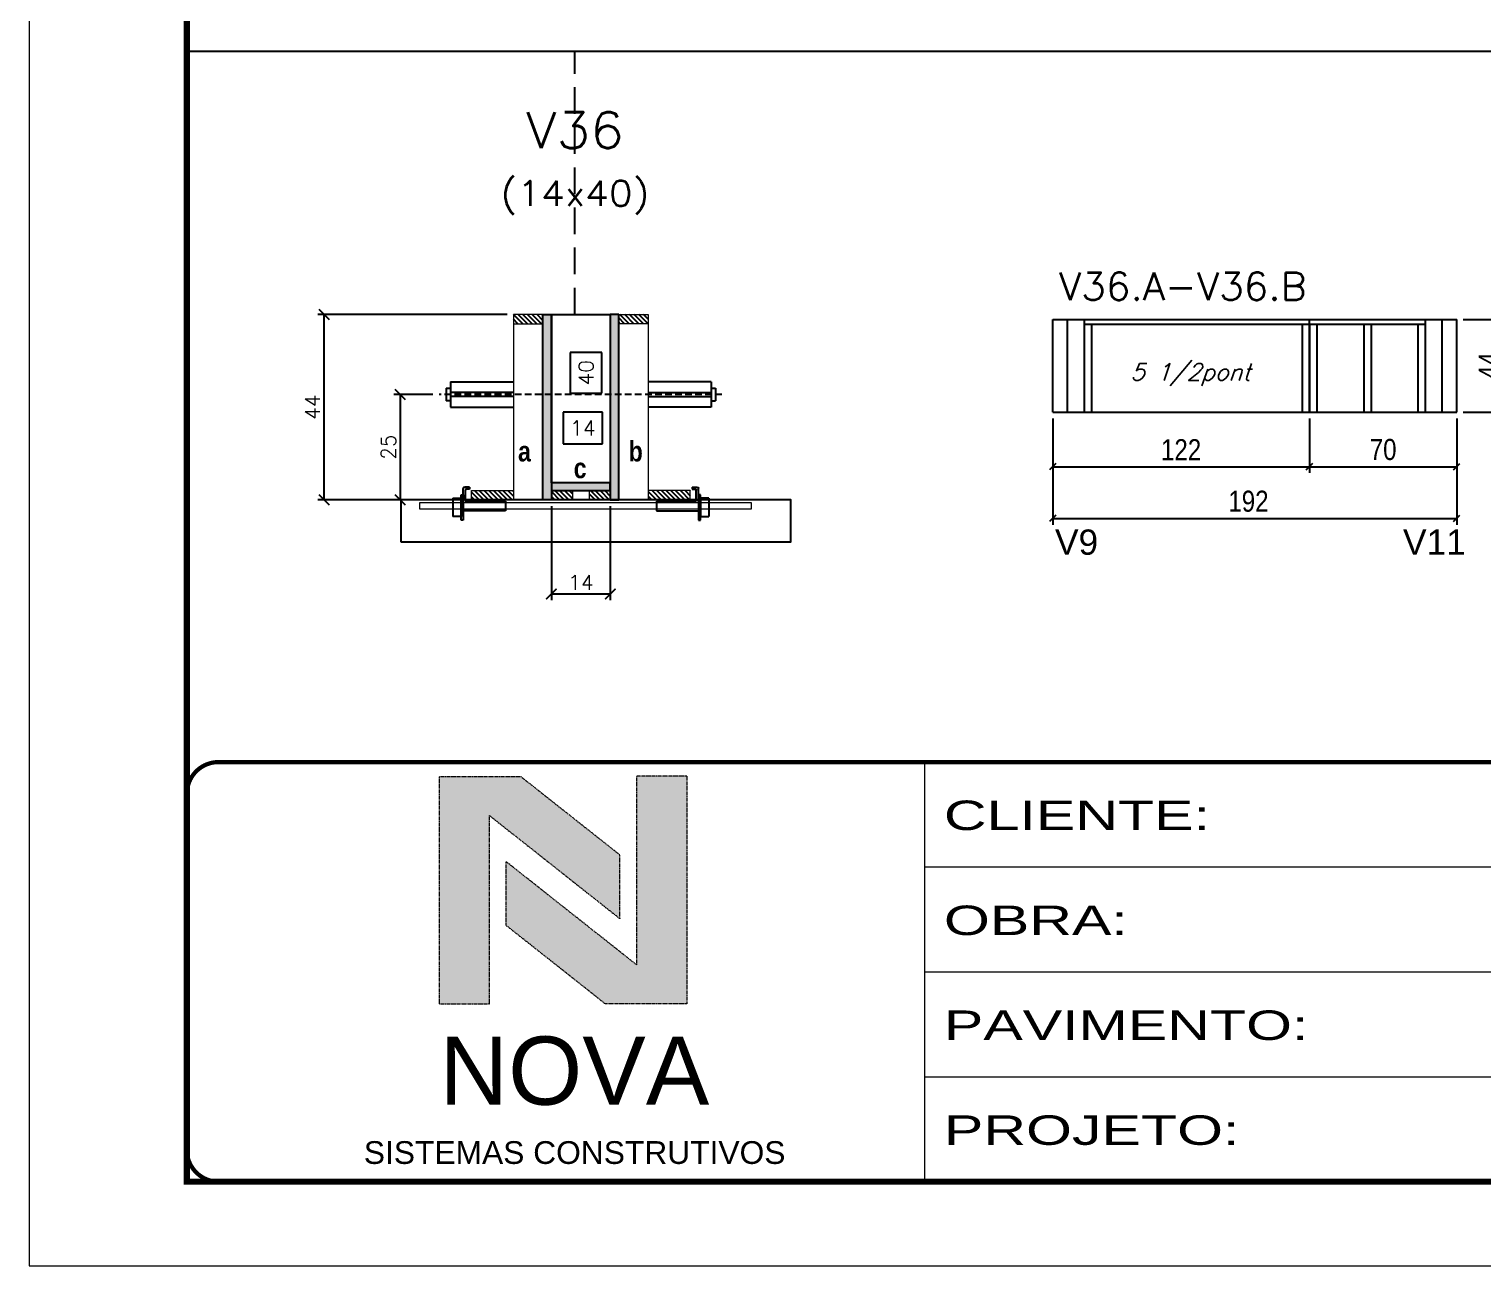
# Model space of a CAD drawing. Header units: millimetres. Extents: x 2921 to 9246, y 316 to 11751.
# Drawn here: x 6091 to 6782, y 3762 to 4349 of the extents above; entities that cross this region are included whole.
import ezdxf
from ezdxf.enums import TextEntityAlignment as Align

# ---------------------------------------------------------------- set-up
doc = ezdxf.new("R2010")
doc.units = ezdxf.units.MM
for name, pattern in [('CONTINUO', [0]), ('DASHED', [0.75, 0.5, -0.25]), ('HIDDEN', [9.525, 6.35, -3.175])]:
    doc.linetypes.add(name, pattern=pattern)
for name, color, linetype in [('1', 3, 'Continuous'), ('5', 5, 'Continuous'), ('8', 8, 'Continuous'), ('barrote', 251, 'Continuous'), ('COTA', 241, 'Continuous'), ('Cota Seção (2x)', 4, 'Continuous'), ('detalhes', 4, 'Continuous'), ('Hachura', 253, 'Continuous'), ('Painéis', 200, 'Continuous'), ('presilha', 1, 'Continuous'), ('SARR_2.2x7', 40, 'Continuous'), ('SARR_3.5x7', 81, 'Continuous'), ('TENSOR', 3, 'Continuous'), ('texto', 7, 'Continuous'), ('Texto de Titulo', 7, 'Continuous'), ('Texto Qtd Sarr', 242, 'Continuous')]:
    doc.layers.add(name, color=color, linetype=linetype)
for name, color, linetype, lineweight in [('CARIMBO-LEGENDA', 75, 'Continuous', 15), ('CONCRETO', 251, 'Continuous', 25), ('Folhas', 255, 'Continuous', 9), ('Madeira', 126, 'Continuous', 18), ('SARRAFO DE PRESSAO', 251, 'DASHED', 9), ('SCO-___-LAJ', 2, 'Continuous', 0), ('Texto Seção', 7, 'Continuous', 15)]:
    doc.layers.add(name, color=color, linetype=linetype, lineweight=lineweight)
doc.styles.add('arial', font='arial.ttf')
doc.styles.add('COTA TECNICA', font='techl___.ttf', dxfattribs={"height": 10})
doc.styles.add('REGUA-120', font='ROMANS.shx', dxfattribs={"height": 15})
doc.styles.add('Romans', font='romans.shx')
doc.styles.get("Standard").update_dxf_attribs({"font": 'arial.ttf'})
doc.styles.add('TECNICA', font='techb___.ttf', dxfattribs={"height": 10})
doc.styles.add('Tecnologia', font='')
doc.styles.get('Tecnologia').set_extended_font_data('Forgotten Futurist')
doc.dimstyles.new('Cota Seção (2x)', dxfattribs={"dimtxt": 7, "dimasz": 5, "dimexe": 3, "dimexo": 3, "dimgap": 2, "dimtad": 3, "dimdec": 1, "dimlfac": 0.5, "dimzin": 12, "dimdsep": 46, "dimtxsty": 'Romans', "dimblk": 'ARCHTICK', "dimcen": 0, "dimclrd": 4, "dimclre": 4, "dimclrt": 1, "dimadec": 1, "dimazin": 3, "dimtfac": 1, "dimtdec": 1, "dimtmove": 0, "dimatfit": 3, "dimldrblk": 'OBLIQUE', "dimfxl": 1, "dimtolj": 1, "dimtzin": 12, "dimarcsym": 0})
doc.dimstyles.new('Cota Seção interna', dxfattribs={"dimtxt": 7, "dimasz": 6, "dimexe": 0.18, "dimexo": 2, "dimgap": -4, "dimtad": 3, "dimdec": 1, "dimlfac": 0.5, "dimzin": 12, "dimdsep": 46, "dimtxsty": 'Romans', "dimblk": 'ARCHTICK', "dimcen": 0.09, "dimse1": 1, "dimse2": 1, "dimsd1": 1, "dimsd2": 1, "dimclrd": 180, "dimclre": 5, "dimclrt": 1, "dimadec": 0, "dimazin": 3, "dimtfac": 1, "dimtdec": 1, "dimtofl": 0, "dimtmove": 0, "dimatfit": 3, "dimldrblk": 'ARCHTICK', "dimfxl": 1, "dimtolj": 1, "dimtzin": 0, "dimarcsym": 0})
doc.dimstyles.new('PAINEL', dxfattribs={"dimtxt": 10, "dimasz": 3, "dimexe": 3, "dimexo": 3, "dimgap": 3, "dimtad": 1, "dimdec": 1, "dimzin": 12, "dimdsep": 46, "dimtxsty": 'COTA TECNICA', "dimblk1": 'OBLIQUE', "dimblk2": 'OBLIQUE', "dimsah": 1, "dimcen": 0.9, "dimclrd": 4, "dimclre": 4, "dimclrt": 240, "dimadec": 1, "dimazin": 3, "dimtfac": 1, "dimtdec": 1, "dimtmove": 0, "dimatfit": 3, "dimfxl": 1, "dimtolj": 1, "dimtzin": 12, "dimarcsym": 0})
pattern_1 = [(315, (29285.9125, -4104.1983), (1.12253202, 1.12253202), [])]

# ---------------------------------------------------------------- blocks, each defined once
blk = doc.blocks.new('A$C64660E27')
at = {"layer": 'COTA', "true_color": 0x1a1a1a}
h = blk.add_hatch(color=250, dxfattribs=at)
h.dxf.hatch_style = 1
h.paths.add_polyline_path([(185.36, -11.63), (142.39, -11.63), (142.39, -131.63), (168.79, -131.63), (168.79, -32.18), (237.73, -86.68), (237.73, -53.03)])
at = {"layer": 'COTA'}
h = blk.add_hatch(color=20, dxfattribs=at)
h.dxf.hatch_style = 1
h.paths.add_polyline_path([(273.01, -11.43), (246.61, -11.43), (246.61, -111.07), (177.67, -56.57), (177.67, -90.22), (230.04, -131.63), (273.01, -131.63)])
for p, q in [((142.39, -131.63), (142.39, -11.63)), ((142.39, -11.63), (185.36, -11.63)), ((185.36, -11.63), (237.73, -53.03)), ((273.01, -11.43), (246.61, -11.43)), ((246.61, -111.07), (246.61, -11.43)), ((273.01, -11.43), (273.01, -131.63)), ((168.79, -32.18), (237.73, -86.68)), ((168.79, -131.63), (168.79, -32.18)), ((237.73, -86.68), (237.73, -53.03)), ((246.61, -111.07), (177.67, -56.57)), ((177.67, -90.22), (177.67, -56.57)), ((230.04, -131.63), (177.67, -90.22)), ((142.39, -131.63), (168.79, -131.63)), ((273.01, -131.63), (230.04, -131.63))]:
    blk.add_line(p, q)
at = {"layer": 'CARIMBO-LEGENDA', "color": 7, "linetype": 'Continuous', "ltscale": 100, "style": 'arial'}
blk.add_text('NOVA', height=36, dxfattribs=at).set_placement((142.39, -184.81))
at = {"layer": 'CARIMBO-LEGENDA', "color": 7, "linetype": 'Continuous', "style": 'arial'}
blk.add_text('SISTEMAS CONSTRUTIVOS', height=12, dxfattribs=at).set_placement((102.51, -216.03))
blk = doc.blocks.new('9999999999')
at = {"color": 30, "linetype": 'CONTINUO'}
for p, q in [((98564.56, 34230.21), (98564.56, 34429.45)), ((98564.56, 34379.64), (99583.98, 34379.64)), ((98564.56, 34329.83), (99487.98, 34329.83)), ((98564.56, 34280.02), (99487.98, 34280.02))]:
    blk.add_line(p, q, dxfattribs=at)
at = {"color": 30, "linetype": 'CONTINUO', "const_width": 2}
blk.add_lwpolyline([(99583.98, 34230.21), (99583.98, 34414.45, 0.414214), (99568.98, 34429.45), (98228.98, 34429.45, 0.414214), (98213.98, 34414.45), (98213.98, 34245.21, 0.414214), (98228.98, 34230.21), (99583.98, 34230.21)], format="xyb", dxfattribs=at)
at = {"layer": 'Folhas'}
blk.add_lwpolyline([(98138.98, 34190.21), (99623.98, 34190.21), (99623.98, 35240.21), (98138.98, 35240.21)], close=True, dxfattribs=at)
at = {"layer": 'Folhas', "color": 30, "const_width": 3}
blk.add_lwpolyline([(98213.98, 34230.21), (99583.98, 34230.21), (99583.98, 35200.21), (98213.98, 35200.21)], close=True, dxfattribs=at)
at = {"xscale": 0.9, "yscale": 0.9, "zscale": 0.9}
blk.add_blockref('A$C64660E27', (98205.77, 34433.07), dxfattribs=at)
at = {"layer": 'Folhas', "color": 7, "style": 'Tecnologia', "width": 1.5}
for s, p in [('CLIENTE:', (98573.65, 34397.17)), ('OBRA:', (98573.65, 34347.31)), ('PAVIMENTO:', (98573.65, 34297.5)), ('PROJETO:', (98573.65, 34247.69))]:
    blk.add_text(s, height=14, dxfattribs=at).set_placement(p)
blk = doc.blocks.new('_Oblique')
at = {"layer": '1', "color": 0, "lineweight": -2}
blk.add_line((-0.5, -0.5), (0.5, 0.5), dxfattribs=at)
blk = doc.blocks.new('*D338')
at = {"layer": 'COTA', "color": 4, "linetype": 'ByBlock', "lineweight": -2, "transparency": 16777216}
for p, q in [((6577.49, 4164.11), (6577.49, 4138.16)), ((6699.49, 4164.11), (6699.49, 4138.16)), ((6577.49, 4141.16), (6699.49, 4141.16))]:
    blk.add_line(p, q, dxfattribs=at)
at = {"layer": 'Defpoints', "color": 0, "linetype": 'ByBlock', "transparency": 16777216}
for p in [(6577.49, 4167.11), (6699.49, 4167.11), (6699.49, 4141.16)]:
    blk.add_point(p, dxfattribs=at)
at = {"layer": 'COTA', "color": 4, "linetype": 'ByBlock', "lineweight": -2, "transparency": 16777216, "xscale": 3, "yscale": 3, "zscale": 3, "rotation": 180}
blk.add_blockref('_Oblique', (6577.49, 4141.16), dxfattribs=at)
at = {"layer": 'COTA', "color": 4, "linetype": 'ByBlock', "lineweight": -2, "transparency": 16777216, "xscale": 3, "yscale": 3, "zscale": 3}
blk.add_blockref('_Oblique', (6699.49, 4141.16), dxfattribs=at)
at = {"layer": 'COTA', "color": 240, "linetype": 'ByBlock', "transparency": 16777216, "insert": (6638.49, 4149.22), "char_height": 10, "attachment_point": 5, "style": 'COTA TECNICA'}
blk.add_mtext('\\A1;122', dxfattribs=at)
blk = doc.blocks.new('*D339')
at = {"layer": 'COTA', "color": 4, "linetype": 'ByBlock', "lineweight": -2, "transparency": 16777216}
for p, q in [((6699.49, 4164.11), (6699.49, 4138.16)), ((6769.49, 4164.11), (6769.49, 4138.16)), ((6699.49, 4141.16), (6769.49, 4141.16))]:
    blk.add_line(p, q, dxfattribs=at)
at = {"layer": 'Defpoints', "color": 0, "linetype": 'ByBlock', "transparency": 16777216}
for p in [(6699.49, 4167.11), (6769.49, 4167.11), (6769.49, 4141.16)]:
    blk.add_point(p, dxfattribs=at)
at = {"layer": 'COTA', "color": 4, "linetype": 'ByBlock', "lineweight": -2, "transparency": 16777216, "xscale": 3, "yscale": 3, "zscale": 3, "rotation": 180}
blk.add_blockref('_Oblique', (6699.49, 4141.16), dxfattribs=at)
at = {"layer": 'COTA', "color": 4, "linetype": 'ByBlock', "lineweight": -2, "transparency": 16777216, "xscale": 3, "yscale": 3, "zscale": 3}
blk.add_blockref('_Oblique', (6769.49, 4141.16), dxfattribs=at)
at = {"layer": 'COTA', "color": 240, "linetype": 'ByBlock', "transparency": 16777216, "insert": (6734.49, 4149.26), "char_height": 10, "attachment_point": 5, "style": 'COTA TECNICA'}
blk.add_mtext('\\A1;70', dxfattribs=at)
blk = doc.blocks.new('*D340')
at = {"layer": 'COTA', "color": 4, "linetype": 'ByBlock', "lineweight": -2, "transparency": 16777216}
for p, q in [((6577.49, 4164.11), (6577.49, 4113.61)), ((6769.49, 4164.11), (6769.49, 4113.61)), ((6577.49, 4116.61), (6769.49, 4116.61))]:
    blk.add_line(p, q, dxfattribs=at)
at = {"layer": 'Defpoints', "color": 0, "linetype": 'ByBlock', "transparency": 16777216}
for p in [(6577.49, 4167.11), (6769.49, 4167.11), (6769.49, 4116.61)]:
    blk.add_point(p, dxfattribs=at)
at = {"layer": 'COTA', "color": 4, "linetype": 'ByBlock', "lineweight": -2, "transparency": 16777216, "xscale": 3, "yscale": 3, "zscale": 3, "rotation": 180}
blk.add_blockref('_Oblique', (6577.49, 4116.61), dxfattribs=at)
at = {"layer": 'COTA', "color": 4, "linetype": 'ByBlock', "lineweight": -2, "transparency": 16777216, "xscale": 3, "yscale": 3, "zscale": 3}
blk.add_blockref('_Oblique', (6769.49, 4116.61), dxfattribs=at)
at = {"layer": 'COTA', "color": 240, "linetype": 'ByBlock', "transparency": 16777216, "insert": (6670.49, 4124.7), "char_height": 10, "attachment_point": 5, "style": 'COTA TECNICA'}
blk.add_mtext('\\A1;192', dxfattribs=at)
blk = doc.blocks.new('*D341')
at = {"layer": 'COTA', "color": 4, "lineweight": -2, "transparency": 16777216}
for p, q in [((6772.49, 4211.11), (6795.89, 4211.11)), ((6792.89, 4211.11), (6792.89, 4167.11)), ((6772.49, 4167.11), (6795.89, 4167.11))]:
    blk.add_line(p, q, dxfattribs=at)
at = {"layer": 'Defpoints', "color": 0, "transparency": 16777216}
for p in [(6769.49, 4211.11), (6769.49, 4167.11), (6792.89, 4167.11)]:
    blk.add_point(p, dxfattribs=at)
at = {"layer": 'COTA', "color": 4, "lineweight": -2, "transparency": 16777216, "xscale": 3, "yscale": 3, "zscale": 3}
for p, rotation in [((6792.89, 4211.11), 90), ((6792.89, 4167.11), 270)]:
    blk.add_blockref('_Oblique', p, dxfattribs=dict(at, rotation=rotation))
at = {"layer": 'COTA', "color": 240, "transparency": 16777216, "insert": (6784.82, 4189.11), "char_height": 10, "attachment_point": 5, "rotation": 90, "style": 'COTA TECNICA'}
blk.add_mtext('\\A1;44', dxfattribs=at)
blk = doc.blocks.new('titulo1')
at = {"layer": 'Defpoints', "color": 252, "linetype": 'HIDDEN', "ltscale": 2}
blk.add_line((0, 0), (0, 125), dxfattribs=at)
at = {"layer": 'Defpoints', "style": 'Romans', "oblique": 15}
blk.add_attdef('FOLHA', text='', height=10, dxfattribs=at).set_placement((0, 15.58), align=Align.MIDDLE_CENTER)
at = {"layer": 'Texto Qtd Sarr', "color": 3, "style": 'Romans', "oblique": 15}
for tag, height, p in [('TITULO', 17, (0, 71.45)), ('SEÇÃO', 12, (0, 41.55))]:
    blk.add_attdef(tag, text='', height=height, dxfattribs=at).set_placement(p, align=Align.MIDDLE_CENTER)
blk = doc.blocks.new('_ArchTick')
at = {"color": 0, "linetype": 'ByBlock', "const_width": 0.15}
blk.add_lwpolyline([(-0.5, -0.5), (0.5, 0.5)], dxfattribs=at)
blk = doc.blocks.new('*D342')
at = {"layer": 'COTA', "color": 4, "lineweight": -2, "transparency": 16777216}
for p, q in [((6318.29, 4213.45), (6228.32, 4213.45)), ((6231.32, 4125.45), (6231.32, 4213.45)), ((6302.69, 4125.45), (6228.32, 4125.45))]:
    blk.add_line(p, q, dxfattribs=at)
at = {"layer": 'Defpoints', "color": 0, "transparency": 16777216}
for p in [(6231.32, 4213.45), (6321.29, 4213.45), (6305.69, 4125.45)]:
    blk.add_point(p, dxfattribs=at)
at = {"layer": 'COTA', "color": 4, "lineweight": -2, "transparency": 16777216, "xscale": 5, "yscale": 5, "zscale": 5}
for p, rotation in [((6231.32, 4213.45), 90), ((6231.32, 4125.45), 270)]:
    blk.add_blockref('_ArchTick', p, dxfattribs=dict(at, rotation=rotation))
at = {"layer": 'COTA', "color": 1, "transparency": 16777216, "insert": (6225.82, 4169.45), "char_height": 7, "attachment_point": 5, "rotation": 90, "style": 'Romans'}
blk.add_mtext('\\A1;44', dxfattribs=at)
blk = doc.blocks.new('*D343')
at = {"layer": 'Cota Seção (2x)', "color": 180, "lineweight": -2, "transparency": 16777216}
for p, q in [((6363.29, 4195.42), (6348.29, 4195.42)), ((6348.29, 4195.42), (6348.29, 4176.09)), ((6363.29, 4176.09), (6363.29, 4195.42)), ((6348.29, 4176.09), (6363.29, 4176.09))]:
    blk.add_line(p, q, dxfattribs=at)
at = {"layer": 'Defpoints', "color": 0, "transparency": 16777216}
for p in [(6367.29, 4213.45), (6378.29, 4213.45), (6378.29, 4133.45)]:
    blk.add_point(p, dxfattribs=at)
at = {"layer": 'Cota Seção (2x)', "color": 1, "transparency": 16777216, "insert": (6355.79, 4185.76), "char_height": 7, "attachment_point": 5, "rotation": 90, "style": 'Romans'}
blk.add_mtext('\\A1;40', dxfattribs=at)
blk = doc.blocks.new('PRESILHA METÁLICA 1')
at = {"layer": 'presilha'}
for p, q in [((12, 21), (8.6, 21)), ((12, 21), (12, 19.5)), ((0, 13), (6, 13)), ((0, 13), (0, 0)), ((6, 15.5), (7.5, 15.5)), ((6, -2.5), (6, 15.5)), ((6, 13), (6, 0)), ((7.5, 10.6), (7.5, 19.9)), ((7.5, 15.5), (7.5, -2.5)), ((9, 11.6), (9, 18.9)), ((12, 19.5), (9.6, 19.5)), ((37.5, 11), (9.6, 11)), ((37.5, 11), (37.5, 4.1)), ((6, 0), (0, 0)), ((37.5, 4.1), (7.5, 4.1)), ((7.5, -2.5), (6, -2.5))]:
    blk.add_line(p, q, dxfattribs=at)
for centre, radius, start, end in [((8.6, 19.9), 1.14, 90, 180), ((9.6, 18.9), 0.57, 90, 180), ((9.6, 11.6), 0.57, 180, 270)]:
    blk.add_arc(centre, radius, start, end, dxfattribs=at)
blk = doc.blocks.new('*D344')
at = {"layer": 'COTA', "color": 4, "lineweight": -2, "transparency": 16777216}
for p, q in [((6339.29, 4122.45), (6339.29, 4077.72)), ((6367.29, 4122.45), (6367.29, 4077.72)), ((6339.29, 4080.72), (6367.29, 4080.72))]:
    blk.add_line(p, q, dxfattribs=at)
at = {"layer": 'Defpoints', "color": 0, "transparency": 16777216}
for p in [(6339.29, 4125.45), (6367.29, 4125.45), (6367.29, 4080.72)]:
    blk.add_point(p, dxfattribs=at)
at = {"layer": 'COTA', "color": 4, "lineweight": -2, "transparency": 16777216, "xscale": 5, "yscale": 5, "zscale": 5, "rotation": 180}
blk.add_blockref('_ArchTick', (6339.29, 4080.72), dxfattribs=at)
at = {"layer": 'COTA', "color": 4, "lineweight": -2, "transparency": 16777216, "xscale": 5, "yscale": 5, "zscale": 5}
blk.add_blockref('_ArchTick', (6367.29, 4080.72), dxfattribs=at)
at = {"layer": 'COTA', "color": 1, "transparency": 16777216, "insert": (6353.29, 4086.22), "char_height": 7, "attachment_point": 5, "style": 'Romans'}
blk.add_mtext('\\A1;14', dxfattribs=at)
blk = doc.blocks.new('*D966')
at = {"layer": 'COTA', "color": 4, "lineweight": -2, "transparency": 16777216}
for p, q in [((6282.99, 4175.42), (6264.43, 4175.42)), ((6267.43, 4175.42), (6267.43, 4125.45)), ((6282.99, 4125.45), (6264.43, 4125.45))]:
    blk.add_line(p, q, dxfattribs=at)
at = {"layer": 'Defpoints', "color": 0, "transparency": 16777216}
for p in [(6285.99, 4175.42), (6267.43, 4125.45), (6285.99, 4125.45)]:
    blk.add_point(p, dxfattribs=at)
at = {"layer": 'COTA', "color": 4, "lineweight": -2, "transparency": 16777216, "xscale": 5, "yscale": 5, "zscale": 5}
for p, rotation in [((6267.43, 4175.42), 90), ((6267.43, 4125.45), 270)]:
    blk.add_blockref('_ArchTick', p, dxfattribs=dict(at, rotation=rotation))
at = {"layer": 'COTA', "color": 1, "transparency": 16777216, "insert": (6261.93, 4150.43), "char_height": 7, "attachment_point": 5, "rotation": 90, "style": 'Romans'}
blk.add_mtext('\\A1;25', dxfattribs=at)
blk = doc.blocks.new('*D345')
at = {"layer": 'Cota Seção (2x)', "color": 180, "lineweight": -2, "transparency": 16777216}
for p, q in [((6363.56, 4167.03), (6344.89, 4167.03)), ((6344.89, 4167.03), (6344.89, 4152.03)), ((6363.56, 4152.03), (6363.56, 4167.03)), ((6344.89, 4152.03), (6363.56, 4152.03))]:
    blk.add_line(p, q, dxfattribs=at)
at = {"layer": 'Defpoints', "color": 0, "transparency": 16777216}
for p in [(6367.29, 4148.03), (6339.29, 4125.45), (6367.29, 4125.45)]:
    blk.add_point(p, dxfattribs=at)
at = {"layer": 'Cota Seção (2x)', "color": 1, "transparency": 16777216, "insert": (6354.23, 4159.53), "char_height": 7, "attachment_point": 5, "style": 'Romans'}
blk.add_mtext('\\A1;14', dxfattribs=at)

msp = doc.modelspace()

# ---------------------------------------------------------------- hatches: boundary and pattern name
at = {"layer": 'Hachura'}
h = msp.add_hatch(dxfattribs=at)
h.set_pattern_fill('ANSI31', color=256, scale=0.5, angle=270, style=0)
h.set_pattern_definition([(315, (29295.9125, -4094.1983), (1.12253202, 1.12253202), [])])
h.paths.add_polyline_path([(6335.29, 4209.05), (6335.29, 4213.45), (6321.29, 4213.45), (6321.29, 4209.05)])
h = msp.add_hatch(color=256, dxfattribs=at)
h.dxf.hatch_style = 1
h.paths.add_polyline_path([(6339.29, 4213.45), (6335.29, 4213.45), (6335.29, 4125.45), (6339.29, 4125.45)])
h = msp.add_hatch(color=256, dxfattribs=at)
h.dxf.hatch_style = 1
h.paths.add_polyline_path([(6371.29, 4213.45), (6367.29, 4213.45), (6367.29, 4125.45), (6371.29, 4125.45)])
h = msp.add_hatch(dxfattribs=at)
h.set_pattern_fill('ANSI31', color=256, scale=0.5, angle=270, style=0)
h.set_pattern_definition([(315, (29285.9125, -4094.1983), (1.12253202, 1.12253202), [])])
h.paths.add_polyline_path([(6371.29, 4209.05), (6371.29, 4213.45), (6385.29, 4213.45), (6385.29, 4209.05)])
h = msp.add_hatch(color=256, dxfattribs=at)
h.dxf.hatch_style = 1
h.paths.add_polyline_path([(6367.29, 4129.85), (6367.29, 4133.45), (6339.29, 4133.45), (6339.29, 4129.85)])
h = msp.add_hatch(dxfattribs=at)
h.set_pattern_fill('ANSI31', color=256, scale=0.5, angle=270, style=0)
h.set_pattern_definition([(315, (29295.9125, -4104.1983), (1.12253202, 1.12253202), [])])
h.paths.add_polyline_path([(6301.29, 4125.45), (6301.29, 4129.85), (6321.29, 4129.85), (6321.29, 4125.45)])
h = msp.add_hatch(dxfattribs=at)
h.set_pattern_fill('ANSI31', color=256, scale=0.5, angle=270, style=0)
h.set_pattern_definition([(315, (29295.9125, -4104.1983), (1.12253202, 1.12253202), [])])
h.paths.add_polyline_path([(6339.29, 4125.45), (6339.29, 4129.85), (6349.29, 4129.85), (6349.29, 4125.45)])
h = msp.add_hatch(dxfattribs=at)
h.set_pattern_fill('ANSI31', color=256, scale=0.5, angle=270, style=0)
h.set_pattern_definition(pattern_1)
h.paths.add_polyline_path([(6367.29, 4125.45), (6367.29, 4129.85), (6357.29, 4129.85), (6357.29, 4125.45)])
h = msp.add_hatch(dxfattribs=at)
h.set_pattern_fill('ANSI31', color=256, scale=0.5, angle=270, style=0)
h.set_pattern_definition(pattern_1)
h.paths.add_polyline_path([(6405.29, 4125.45), (6405.29, 4129.85), (6385.29, 4129.85), (6385.29, 4125.45)])

# ---------------------------------------------------------------- linework, layer by layer
at = {"ltscale": 3}
for p, q in [((6291.29, 4181.42), (6291.29, 4169.42)), ((6291.29, 4181.42), (6321.29, 4181.42)), ((6415.29, 4181.42), (6385.29, 4181.42)), ((6415.29, 4181.42), (6415.29, 4169.42)), ((6289.29, 4178.42), (6289.29, 4172.42)), ((6289.29, 4178.42), (6291.29, 4178.42)), ((6291.29, 4172.42), (6289.29, 4172.42)), ((6321.29, 4176.42), (6291.29, 4176.42)), ((6321.29, 4174.42), (6291.29, 4174.42)), ((6385.29, 4176.42), (6415.29, 4176.42)), ((6385.29, 4174.42), (6415.29, 4174.42)), ((6415.29, 4178.42), (6417.29, 4178.42)), ((6415.29, 4172.42), (6417.29, 4172.42)), ((6417.29, 4178.42), (6417.29, 4172.42)), ((6291.29, 4169.42), (6321.29, 4169.42)), ((6415.29, 4169.42), (6385.29, 4169.42))]:
    msp.add_line(p, q, dxfattribs=at)
at = {"layer": '8', "linetype": 'ByBlock'}
msp.add_line((6166.13, 4338.45), (7536.13, 4338.45), dxfattribs=at)
at = {"layer": 'barrote'}
msp.add_lwpolyline([(6267.84, 4105.45), (6453.02, 4105.45), (6453.02, 4125.45), (6267.84, 4125.45)], close=True, dxfattribs=at)
at = {"layer": 'CONCRETO'}
msp.add_lwpolyline([(6339.29, 4213.45), (6339.29, 4213.45), (6367.29, 4213.45), (6367.29, 4213.45), (6367.29, 4213.45), (6367.29, 4133.45), (6339.29, 4133.45), (6339.29, 4213.45)], close=True, dxfattribs=at)
at = {"layer": 'Madeira'}
for points in [[(6335.29, 4209.05), (6335.29, 4213.45), (6321.29, 4213.45), (6321.29, 4209.05)], [(6335.29, 4213.45), (6321.29, 4213.45), (6321.29, 4125.45), (6335.29, 4125.45)], [(6371.29, 4209.05), (6371.29, 4213.45), (6385.29, 4213.45), (6385.29, 4209.05)], [(6371.29, 4213.45), (6385.29, 4213.45), (6385.29, 4125.45), (6371.29, 4125.45)], [(6301.29, 4125.45), (6301.29, 4129.85), (6321.29, 4129.85), (6321.29, 4125.45)], [(6339.29, 4125.45), (6339.29, 4129.85), (6349.29, 4129.85), (6349.29, 4125.45)], [(6367.29, 4125.45), (6367.29, 4129.85), (6357.29, 4129.85), (6357.29, 4125.45)], [(6405.29, 4125.45), (6405.29, 4129.85), (6385.29, 4129.85), (6385.29, 4125.45)]]:
    msp.add_lwpolyline(points, close=True, dxfattribs=at)
at = {"layer": 'Painéis', "linetype": 'ByBlock'}
for p, q in [((6577.49, 4211.11), (6769.49, 4211.11)), ((6577.49, 4167.11), (6577.49, 4211.11)), ((6699.49, 4167.11), (6699.49, 4211.11)), ((6769.49, 4167.11), (6769.49, 4211.11)), ((6577.49, 4167.11), (6769.49, 4167.11))]:
    msp.add_line(p, q, dxfattribs=at)
at = {"layer": 'Painéis'}
for points in [[(6335.29, 4213.45), (6339.29, 4213.45), (6339.29, 4125.45), (6335.29, 4125.45)], [(6371.29, 4213.45), (6367.29, 4213.45), (6367.29, 4125.45), (6371.29, 4125.45)], [(6367.29, 4129.85), (6367.29, 4133.45), (6339.29, 4133.45), (6339.29, 4129.85)]]:
    msp.add_lwpolyline(points, close=True, dxfattribs=at)
at = {"layer": 'SARR_2.2x7', "linetype": 'Continuous'}
for p, q in [((6584.49, 4167.11), (6584.49, 4211.11)), ((6592.49, 4208.91), (6699.49, 4208.91)), ((6699.49, 4208.91), (6754.49, 4208.91)), ((6762.49, 4167.11), (6762.49, 4211.11))]:
    msp.add_line(p, q, dxfattribs=at)
at = {"layer": 'SARR_3.5x7'}
for p, q in [((6592.49, 4211.11), (6592.49, 4167.11)), ((6595.99, 4208.91), (6595.99, 4167.11)), ((6695.99, 4208.91), (6695.99, 4167.11)), ((6699.49, 4208.91), (6699.49, 4167.11)), ((6702.99, 4208.91), (6702.99, 4167.11)), ((6725.24, 4208.91), (6725.24, 4167.11)), ((6728.74, 4208.91), (6728.74, 4167.11)), ((6750.99, 4208.91), (6750.99, 4167.11)), ((6754.49, 4211.11), (6754.49, 4167.11))]:
    msp.add_line(p, q, dxfattribs=at)
at = {"layer": 'SCO-___-LAJ', "color": 1}
msp.add_lwpolyline([(6276.84, 4124.11), (6434.15, 4124.11), (6434.15, 4120.91), (6276.84, 4120.91)], close=True, dxfattribs=at)
at = {"layer": 'TENSOR', "linetype": 'HIDDEN', "ltscale": 0.5}
msp.add_line((6420.29, 4175.42), (6285.99, 4175.42), dxfattribs=at)

# ---------------------------------------------------------------- block references
at = {"layer": 'presilha', "yscale": 0.6666666666666666, "zscale": 0.6666666666666666}
for p, xscale in [((6292.42, 4117.48), 0.6666666666666666), ((6414.16, 4117.48), -0.6666666666666666)]:
    msp.add_blockref('PRESILHA METÁLICA 1', p, dxfattribs=dict(at, xscale=xscale))
at = {"layer": 'SARRAFO DE PRESSAO', "color": 6, "linetype": 'ByBlock'}
msp.add_blockref('9999999999', (-92047.85, -30428.56), dxfattribs=at)
at = {"layer": 'Texto Seção'}
ref = msp.add_blockref('titulo1', (6350.49, 4213.45), dxfattribs=at)
ref.add_attrib('TITULO', 'V36', dxfattribs={"layer": 'Texto de Titulo', "color": 7, "height": 17, "style": 'Romans', "width": 1.1}).set_placement((6350.49, 4300.95), align=Align.MIDDLE_CENTER)
ref.add_attrib('SEÇÃO', '(14x40)', dxfattribs={"layer": 'Texto de Titulo', "color": 7, "height": 12, "style": 'Romans', "width": 1.1}).set_placement((6350.49, 4270.95), align=Align.MIDDLE_CENTER)

# ---------------------------------------------------------------- texts
at = {"layer": '5', "linetype": 'Continuous'}
for s, p in [('V9', (6578.59, 4099.33)), ('V11', (6743.93, 4099.33))]:
    msp.add_text(s, height=12, rotation=0.00004, dxfattribs=at).set_placement(p)
at = {"layer": 'detalhes', "style": 'TECNICA'}
for s, p in [('b', (6376.01, 4143.64)), ('a', (6323.46, 4143.65)), ('c', (6349.89, 4135.68))]:
    msp.add_text(s, height=9.6, dxfattribs=at).set_placement(p)
at = {"layer": 'texto', "color": 2, "insert": (6642.94, 4184.81), "char_height": 8, "attachment_point": 5, "style": 'Romans'}
msp.add_mtext('{\\Q19;\\C256;5 1/2pont}', dxfattribs=at)
at = {"layer": 'Texto Seção', "style": 'REGUA-120', "width": 1.05}
msp.add_text('V36.A-V36.B', height=13, dxfattribs=at).set_placement((6580.49, 4220.3))

# ---------------------------------------------------------------- dimensions: what is measured, and where the dimension line sits
at = {"layer": 'COTA'}
for base, p1, p2, dimstyle, picture, middle in [((6231.32, 4213.45), (6305.69, 4125.45), (6321.29, 4213.45), 'Cota Seção (2x)', '*D342', (6225.82, 4169.45)), ((6792.89, 4167.11), (6769.49, 4211.11), (6769.49, 4167.11), 'PAINEL', '*D341', (6784.82, 4189.11)), ((6267.43, 4125.45), (6285.99, 4175.42), (6285.99, 4125.45), 'Cota Seção (2x)', '*D966', (6261.93, 4150.43))]:
    dim = msp.add_linear_dim(base=base, p1=p1, p2=p2, angle=90, dimstyle=dimstyle, dxfattribs=at)
    dim.commit()
    dim.dimension.update_dxf_attribs({"geometry": picture, "text_midpoint": middle})
at = {"layer": 'COTA', "linetype": 'ByBlock'}
dim = msp.add_linear_dim(base=(6699.49, 4141.16), p1=(6577.49, 4167.11), p2=(6699.49, 4167.11), dimstyle='PAINEL', dxfattribs=at)
dim.commit()
dim.dimension.update_dxf_attribs({"geometry": '*D338', "text_midpoint": (6638.49, 4149.22)})
dim = msp.add_linear_dim(base=(6769.49, 4116.61), p1=(6577.49, 4167.11), p2=(6769.49, 4167.11), dimstyle='PAINEL', dxfattribs=at)
dim.commit()
dim.dimension.update_dxf_attribs({"geometry": '*D340', "text_midpoint": (6670.49, 4116.61), "dimtype": 160})
dim = msp.add_linear_dim(base=(6769.49, 4141.16), p1=(6699.49, 4167.11), p2=(6769.49, 4167.11), dimstyle='PAINEL', override={"dimtmove": 1}, dxfattribs=at)
dim.commit()
dim.dimension.update_dxf_attribs({"geometry": '*D339', "text_midpoint": (6734.49, 4149.26)})
at = {"layer": 'COTA'}
dim = msp.add_linear_dim(base=(6367.29, 4080.72), p1=(6339.29, 4125.45), p2=(6367.29, 4125.45), dimstyle='Cota Seção (2x)', dxfattribs=at)
dim.commit()
dim.dimension.update_dxf_attribs({"geometry": '*D344', "text_midpoint": (6353.29, 4086.22)})
at = {"layer": 'Cota Seção (2x)'}
dim = msp.add_linear_dim(base=(6367.29, 4213.45), p1=(6378.29, 4133.45), p2=(6378.29, 4213.45), angle=90, dimstyle='Cota Seção interna', dxfattribs=at)
dim.commit()
dim.dimension.update_dxf_attribs({"geometry": '*D343', "text_midpoint": (6367.29, 4185.76), "dimtype": 160})
dim = msp.add_linear_dim(base=(6367.29, 4148.03), p1=(6339.29, 4125.45), p2=(6367.29, 4125.45), dimstyle='Cota Seção interna', dxfattribs=at)
dim.commit()
dim.dimension.update_dxf_attribs({"geometry": '*D345', "text_midpoint": (6354.23, 4148.03), "dimtype": 160})

doc.saveas('drawing.dxf')
